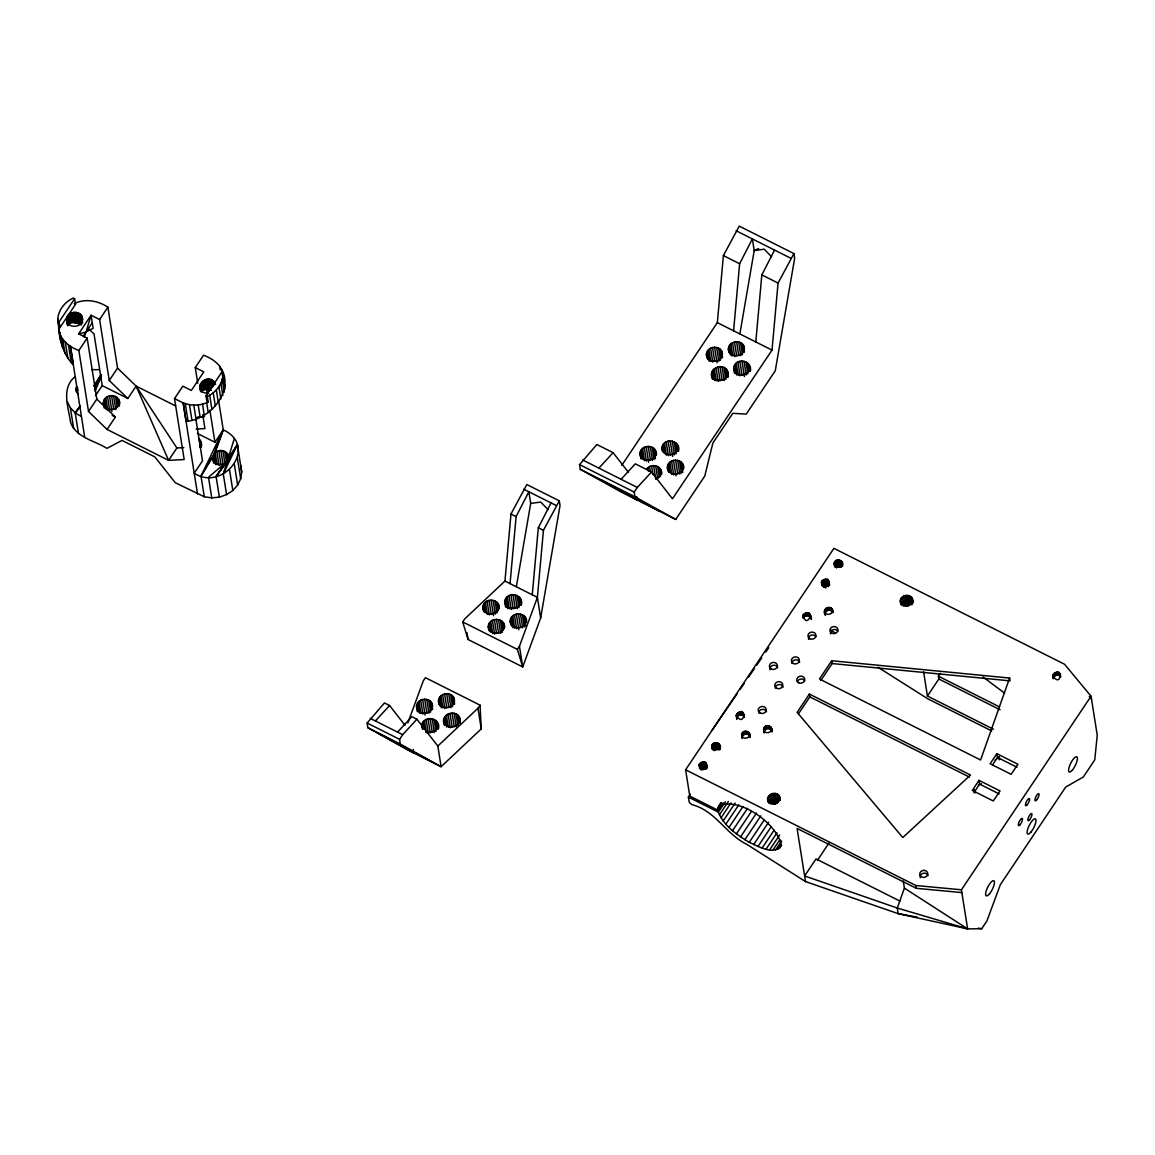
<?xml version="1.0" encoding="UTF-8"?>
<svg xmlns="http://www.w3.org/2000/svg" width="1155" height="1155" viewBox="0 0 1155 1155"><rect width="100%" height="100%" fill="white"/><g stroke="black" fill="none" stroke-linecap="round" stroke-linejoin="round"><path stroke-width="1.5" d="M223.045 373.498L223.767 378.826L222.872 373.195L221.543 372.531L205.994 395.761L207.308 396.425L208.203 402.056C200.465 405.78 191.051 406.141 183.14 402.748L186.114 421.488C220.648 417.908 244.124 370.466 203.554 355.206L195.267 367.608L197.75 383.287M504.937 581.066L510.986 514.004L526.824 484.537L559.294 500.851L560.031 505.544L540.656 618.012L522.724 666.955L468.064 639.48L462.707 621.939L464.786 618.835L504.937 581.066L537.393 597.366L540.656 618.012M510.048 583.636L516.112 516.588L528.846 491.756L530.694 503.436L516.372 586.581M532.267 594.796L538.317 527.748L551.051 502.916M559.294 500.851L543.442 530.318L537.393 597.366L519.447 646.309L517.382 649.413L522.724 666.955L519.447 646.309M621.78 465.364L717.342 322.635L723.405 255.587L739.243 226.12L793.918 253.595L794.654 258.287L775.279 370.755L746.245 414.111L732.79 413.317L712.866 443.072L704.767 476.062L675.733 519.418L621.058 491.943L580.286 469.305L579.55 464.613L596.875 444.516L613.103 452.673L628.522 472.409M733.584 330.792L739.633 263.744L752.367 238.926L754.215 250.606L739.893 333.752M755.789 341.952L761.838 274.904L774.572 250.086M621.087 479.282L635.322 463.834L651.55 471.991L672.455 498.772L772.016 350.109L778.066 283.062L793.918 253.595M690.344 794.106L688.351 797.08L689.318 802.465L691.917 804.66C715.508 810.608 725.86 834.155 746.765 844.319L805.511 881.583L898.186 913.663L967.616 928.88L981.707 928.736L986.89 920.997L1000.36 884.629L1065.704 787.06L1083.332 776.968L1094.738 759.932L1097.25 735.287L1091.056 696.205L1064.52 664.24L833.896 548.336L685.608 769.793L689.766 796.069L718.049 810.276L718.193 807.287L721.067 802.624M183.14 402.748L194.213 473.247C222.958 492.218 259.225 446.48 223.247 429.877L218.786 401.723M75.176 376.602C60.811 388.066 68.506 407.369 70.571 422.355C76.1 437.759 94.638 440.546 106.939 448.371L122.011 440.402L154.842 456.904L175.271 482.718L204.291 496.766L211.769 497.877L219.392 497.141L226.582 494.614L232.819 490.5L237.641 485.071L240.673 478.762L241.713 472.02L240.659 465.364M57.75 318.881C58.587 309.742 65.041 301.715 73.314 298.033L74.642 298.697L75.523 304.328L59.973 327.558L58.66 326.894L57.75 318.881L59.367 329.088M66.615 319.127C67.235 310.089 83.088 310.161 82.554 319.617C81.933 328.67 66.08 328.583 66.615 319.127L67.77 325.869M78.251 393.971L76.259 390.838L76.346 387.17L77.168 392.382M119.124 400.669C121.621 410.747 103.459 413.201 103.358 402.734C103.878 392.714 120.957 393.725 119.672 404.135M208.492 393.364C188.886 392.772 208.03 368.358 215.595 384.384M207.308 396.425C216.259 392.44 223.261 383.215 222.872 373.195M226.582 494.614L223.29 473.969L234.321 438.626M416.536 706.355C416.753 697.288 432.461 696.725 432.519 706.109C432.302 715.19 416.594 715.739 416.536 706.355L417.316 711.668M422.138 727.448C420.001 715.162 441.542 716.158 438.438 728.848M438.496 700.84C438.712 691.773 454.42 691.21 454.478 700.594C454.262 709.661 438.568 710.224 438.496 700.84L439.044 704.305M444.646 725.398C438.106 713.054 460.888 707.481 460.181 721.5M459.632 718.02C461.885 727.058 446.61 730.696 444.098 721.918M498.671 605.177C501.169 615.254 483.007 617.708 482.906 607.256C483.425 597.222 500.49 598.232 499.22 608.642M504.028 624.436C506.54 634.514 488.377 636.968 488.276 626.501C488.796 616.467 505.861 617.492 504.591 627.901M520.631 599.647C523.128 609.739 504.966 612.179 504.865 601.726C505.818 590.638 524.168 593.598 521.41 604.946M526.001 618.907C528.499 628.999 510.337 631.439 510.236 620.986C510.77 610.952 527.835 611.962 526.55 622.386M655.809 451.446C658.321 461.538 640.159 463.978 640.058 453.525C640.577 443.491 657.643 444.502 656.372 454.911M677.783 445.917C680.281 456.008 662.118 458.448 662.017 447.996C662.97 436.922 681.32 439.867 678.548 451.23M683.154 465.176C685.651 475.268 667.489 477.708 667.388 467.255C667.908 457.221 684.987 458.232 683.702 468.656M706.427 354.412C706.643 345.345 722.351 344.782 722.409 354.166C722.193 363.233 706.499 363.796 706.427 354.412L706.976 357.877M712.577 378.97C706.037 366.626 728.819 361.053 728.112 375.057M728.386 348.882C728.617 339.815 744.311 339.252 744.383 348.637C744.152 357.704 728.459 358.267 728.386 348.882L728.949 352.362M727.563 371.592C729.816 380.63 714.541 384.254 712.029 375.49M749.523 366.063C752.021 376.155 733.858 378.595 733.757 368.142C734.71 357.068 753.06 360.014 750.302 371.376M699.006 764.668C704.261 780.13 712.433 753.45 699.006 764.668L699.569 768.162M719.695 745.192C720.937 750.23 711.855 751.457 711.812 746.231C712.548 740.196 722.135 742.665 720.244 748.685M736.24 715.551C746.202 701.691 745.74 729.137 736.24 715.551L736.803 719.276C735.677 714.757 743.315 712.953 744.571 717.327M749.494 733.772C750.736 738.81 741.654 740.037 741.611 734.811C742.405 728.661 752.122 731.404 750.043 737.496L749.104 732.92M742.174 738.536C741.164 734.479 747.487 732.328 749.552 735.735M771.453 728.256C772.709 733.295 763.628 734.522 763.571 729.281C764.379 723.131 774.081 725.874 772.016 731.981L771.078 727.405M764.134 733.021C763.123 728.964 769.447 726.813 771.526 730.22M768.84 803.158C762.675 793.572 781.256 788.721 780.13 800.328L779.091 795.795M779.394 797.672C776.275 792.561 766.761 795.781 768.277 801.888L767.801 798.639M770.63 803.894C766.545 796.979 779.322 793.832 778.398 801.945M802.768 615.528C808.024 630.991 816.195 604.296 802.768 615.528L803.216 618.344C804.284 614.965 809.886 614.705 810.94 618.214L810.492 615.398M821.378 581.932C826.634 597.395 834.805 570.7 821.378 581.932L821.941 585.426M825.507 615.5C820.166 608.324 833.592 603.386 832.899 612.699L832.076 609.032M832.524 611.847C830.618 608.829 825.175 610.1 825.017 613.738L824.569 610.923M842.067 562.456C843.309 567.495 834.228 568.722 834.184 563.481C834.921 557.461 844.507 559.93 842.616 565.95M900.64 601.943L901.492 605.09C894.923 594.435 916.045 591.187 912.508 603.632L912.277 599.012M900.929 603.82C899.052 596.254 912.681 594.421 912.753 602.26M904.683 605.451C897.623 600.167 912.407 595.013 911.035 603.877M910.847 604.282C908.956 601.264 903.499 602.535 903.354 606.173L902.762 602.419M975.167 792.922L974.228 789.529M1052.754 675.906C1062.716 662.046 1062.254 689.492 1052.754 675.906L1053.201 678.721C1053.346 675.083 1058.803 673.813 1060.694 676.83L1060.247 674.015M1009.614 678.043L980.581 759.99L819.458 679.01L831.701 660.732L1009.614 678.043L1010.062 680.858L832.149 663.548L820.844 680.425M84.2 337.043L85.961 332.12L92.256 322.75L91.072 315.243L99.604 319.531L109.263 380.515L127.815 398.475L136.117 386.102L117.55 368.127L107.891 307.143C98.117 300.805 85.08 298.12 74.209 303.664L75.523 304.328M903.253 880.933L904.394 888.137L897.291 908.032L898.186 913.663L917.315 917.128M407.845 722.972L423.308 680.786L425.387 677.682L480.047 705.156L481.245 728.906L441.094 766.689L408.639 750.375L367.868 727.722L367.131 723.03L384.456 702.947L389.582 705.517L405.001 725.253M95.071 391.285L101.062 376.79M94.508 389.48L101.409 375.13M223.29 473.969L237.367 444.718L241.713 472.02M200.176 447.259L201.345 443.708L199.122 438.727L200.494 447.404M777.618 798.596L778.21 802.35L774.803 800.632L770.876 803.317L770.284 799.563M908.682 605.393L912.219 601.755M79.753 313.799L81.514 324.945C78.15 323.27 70.238 320.209 68.463 324.988L67.192 316.946M211.408 390.404C208.636 389.928 202.515 387.892 201.706 391.949L200.436 383.908M94.277 386.261L101.135 374.682L93.815 385.929M219.392 497.141L216.101 476.495L227.521 460.989L237.367 444.718L228.618 457.799M228.358 459.271L237.367 444.718M83.333 336.062L85.961 332.12L78.627 333.824L91.072 315.243L86.091 331.933L93.122 328.309L92.256 322.75M59.973 327.558L59.078 321.927L74.642 298.697M195.267 367.608L203.785 371.881L191.34 390.462L182.822 386.189L174.52 398.576L184.179 459.56L168.587 460.369L107.069 429.443L88.516 411.483L78.858 350.499L87.159 338.112L78.627 333.824M99.604 319.531L107.891 307.143M95.504 395.602L102.203 385.597L94.031 333.983L89.036 329.161M88.516 411.483L96.818 399.096L87.159 338.112M109.263 380.515L117.55 368.127M107.069 429.443L115.37 417.056L96.818 399.096M195.787 419.756L197.635 416.998L204.565 416.652M183.818 447.62L176.888 447.981L168.587 460.369L136.117 386.102L175.56 405.91M197.346 433.414L214.946 442.264L223.247 429.877L215.162 452.644L200.984 476.12L204.291 496.766M400.323 744.037L399.587 739.344L402.691 734.696L416.912 719.247L437.832 746.043L441.094 766.689L400.323 744.037L367.868 727.722M437.832 746.043L477.968 708.26L480.047 705.156M675.733 519.418L634.947 496.766L634.211 492.073L637.315 487.439L651.55 471.991M718.193 807.287L721.182 802.826M717.905 809.337L721.889 803.389M718.049 810.276L723.044 802.841M719.074 805.613C740.369 797.224 776.521 823.428 781.3 844.709C775.265 856.606 757.897 846.167 749.263 842.298C736.977 834.921 723.882 825.926 718.352 812.153L725.326 801.729M719.392 814.881L728.357 801.469M721.009 817.827L730.985 802.927M723.189 820.931L735.158 803.057M809.381 694.068L797.138 712.346L902.791 837.548L970.503 775.034L809.381 694.068L809.828 696.884L798.524 713.747M725.874 824.15L738.839 804.79M729.007 827.428L742.968 806.58M732.559 830.676L747.516 808.341M736.428 833.852L751.385 811.503M740.557 836.884L756.511 813.048M744.86 839.714L760.813 815.892M749.263 842.298L764.22 819.963M753.652 844.565L768.609 822.23M757.983 846.5L770.948 827.139M762.141 848.044L774.11 830.171M766.068 849.17L777.026 832.798M769.663 849.863L779.639 834.978M772.883 850.109L779.856 839.685M775.655 849.892L781.632 840.97M777.921 849.243L780.91 844.767M779.639 848.131L781.632 845.157M993.502 729.238L927.436 696.032L938.842 678.996L938.394 676.18L940.329 673.293M817.437 860.287L829.045 842.948M979.036 780.361L972.293 790.424L993.286 800.978L1000.028 790.915L979.036 780.361L979.628 784.115L973.853 792.734M996.881 753.695L990.138 763.758L1011.145 774.312L1017.887 764.249L996.881 753.695L997.487 757.449L992.665 764.639M899.817 901.03L816.022 858.916L804.616 875.952L897.291 908.032L967.616 928.88L961.422 889.783L1091.056 696.205M711.855 730.595L737.265 693.563M740.312 689.116L744.383 683.197M748.454 677.263L754.547 668.384M756.583 665.41L761.665 658.004M765.736 652.084L768.782 647.637M80.085 405.997L75.219 412.898L78.453 433.529M226.207 462.476L216.101 476.495L224.532 463.631L227.521 460.989M80.33 406.084L75.219 412.898L81.456 416.58L84.705 437.196M80.431 406.04L75.219 412.898L70.383 407.831L67.337 401.738M646.583 469.219C650.814 462.549 662.71 465.812 661.728 474.171M909.519 604.816L910.631 601.38M776.882 802.884L777.994 799.448M598.882 468.122L613.103 452.673M375.361 720.951L389.582 705.517M397.565 732.126L411.786 716.678L416.912 719.247M229.224 460.917C230.928 452.876 221.053 447.173 215.162 452.644L217.082 464.786M657.267 478.719L660.256 476.091L661.18 470.706M981.36 783.696L978.502 784.765M758.59 248.585L754.215 250.606L764.22 249.191L771.54 256.742M907.7 605.754L909.346 605.032M776.709 803.115L773.691 803.866M530.694 503.436L540.684 502.035L548.019 509.572M907.888 605.581L904.784 605.624M995.105 759.99L999.017 757.305L999.422 759.817M768.551 801.281C771.699 806.522 781.141 803.187 779.654 797.08M91.664 369.658L99.229 369.672M209.907 390.477L206.774 390.635L207.337 394.202M196.263 429.039L204.926 428.592L202.717 414.659M69.055 321.942L75.941 322.534M685.608 769.793L915.857 885.51L961.422 889.783M805.511 881.583L797.08 828.409L916.305 888.311L961.87 892.598M978.227 928.115L981.707 928.736M905.635 605.783L901.203 603.213M772.998 803.851L770.226 801.397M425.747 731.693C431.104 734.652 439.304 729.96 437.658 723.535M736.139 230.769L790.8 258.244M723.405 255.587L739.633 263.744M761.838 274.904L778.066 283.062M717.342 322.635L772.016 350.109M582.654 459.964L637.315 487.439M579.55 464.613L634.211 492.073M580.286 469.305L634.947 496.766M938.394 676.18L999.638 706.961M938.842 678.996L1000.086 709.776M523.72 489.186L556.176 505.5M991.755 730.942L927.884 698.847L877.944 667.244M997.487 757.449L1016.978 767.252M510.986 514.004L516.112 516.588M538.317 527.748L543.442 530.318M809.828 696.884L969.334 777.041M979.628 784.115L999.133 793.904M57.764 321.263L59.078 321.927M208.203 402.056L206.889 401.391L205.994 395.761M78.858 350.499C68.751 346.89 58.559 338.516 58.66 326.894M174.52 398.576L183.067 402.864M102.203 385.597L127.815 398.475M112.165 415.439L115.37 417.056M462.707 621.939L517.382 649.413M688.351 797.08L718.352 812.153M370.235 718.381L402.691 734.696M367.131 723.03L399.587 739.344M659.491 511.261L600.73 479.801L637.286 500.101L636.752 496.664M830.662 630.154L835.137 632.868M435.969 764.105L377.209 732.645L413.764 752.945L413.216 749.508M904.394 888.137L967.616 928.88M997.848 757.102L999.667 759.225L999.263 756.727M983.064 677.032L1004.59 693.13M58.66 328.41C59.887 341.635 63.684 355.22 73.371 364.836L70.397 346.081L81.456 416.58M825.06 612.684C827.139 616.091 833.462 613.94 832.452 609.883M1089.295 696.35L1091.504 699.02M136.117 386.102L176.888 447.981M223.565 381.814L225.182 386.362M1059.64 673.293L1060.088 676.108M1058.817 672.744L1059.265 675.56M1057.865 672.412L1058.312 675.227M1056.839 672.297L1057.287 675.112M1055.8 672.441L1056.248 675.256M1054.833 672.802L1055.28 675.617M1053.981 673.379L1054.428 676.195M1053.331 674.13L1053.779 676.946M1052.912 674.982L1053.36 677.797M911.714 597.741L912.017 599.618M923.581 671.719L927.436 696.032M910.79 596.659L911.093 598.535M911.584 603.054L911.873 604.931M909.562 595.836L909.866 597.713M910.256 600.528L910.66 603.026M909.649 599.806L910.241 603.56M908.826 599.257L909.418 603.011M908.133 595.316L908.436 597.193M909.259 602.434L909.736 605.408M907.873 598.911L908.465 602.665M906.588 595.157L906.892 597.034M907.758 602.52L908.292 605.956M906.848 598.81L907.44 602.564M905.809 598.954L906.401 602.708M905.029 595.374L905.332 597.251M906.184 602.621L906.704 605.884M904.827 599.315L905.433 603.069M903.571 595.922L903.874 597.799M904.466 601.553L905.202 606.245M903.99 599.893L904.582 603.646M903.34 600.629L903.932 604.383M902.315 596.789L902.604 598.665M902.921 601.495L903.513 605.249M901.333 597.9L901.636 599.777M900.698 599.185L901.001 601.062M900.467 600.571L900.756 602.448M915.857 885.51L916.305 888.311M841.692 561.604L842.24 565.098M841.071 560.882L841.894 566.138M840.248 560.334L841.36 567.336M839.295 559.987L840.407 566.99M838.27 559.886L839.382 566.888M837.231 560.016L838.342 567.033M836.263 560.392L837.375 567.394M835.412 560.969L836.523 567.971M834.762 561.705L835.599 566.961M834.343 562.572L834.892 566.066M834.184 563.481L834.733 566.99M829.102 581.802L829.651 585.311M828.727 580.965L829.276 584.459M828.106 580.243L828.943 585.484M827.298 579.68L828.395 586.697M831.456 608.31L831.903 611.125M826.33 579.348L827.442 586.35M830.647 607.761L831.095 610.576M825.305 579.247L826.417 586.249M829.694 607.429L830.142 610.23M824.266 579.377L825.652 588.14M828.655 607.313L829.102 610.129M823.298 579.752L824.41 586.754M827.615 607.458L828.063 610.273M822.461 580.33L823.558 587.332M826.648 607.819L827.096 610.634M821.797 581.066L822.634 586.321M825.811 608.396L826.258 611.212M825.161 609.147L825.594 611.962M824.728 609.999L825.175 612.814M831.701 660.732L832.149 663.548M810.983 615.976L811.503 619.224M810.117 614.561L811.055 619.138M809.496 613.825L809.944 616.64M808.688 613.276L809.135 616.091M807.72 612.944L808.168 615.759M806.695 612.843L807.143 615.658M805.656 612.973L806.103 615.788M804.689 613.348L805.136 616.164M803.851 613.926L804.284 616.727M803.187 614.662L803.635 617.477M748.758 364.374L749.869 371.318M747.53 362.93L748.902 371.607M743.387 345.114L744.499 352.058M745.899 361.833L747.834 373.975M742.16 343.67L743.531 352.347M743.993 361.154L746.188 375.043M740.528 342.573L742.463 354.715M741.929 360.938L744.412 376.559M738.623 341.894L740.817 355.783M739.85 361.212L742.059 375.101M736.558 341.678L738.767 355.567M737.915 361.948L740.11 375.837M734.493 341.952L736.688 355.841M736.226 363.103L738.146 375.245M732.544 342.689L734.739 356.577M734.927 364.59L736.572 375M730.855 343.844L732.79 356M734.075 366.308L735.186 373.253M733.757 368.142L734.594 373.354M729.556 345.331L731.202 355.74M728.704 347.049L729.816 353.993M727.78 373.411L728.329 376.891M726.798 369.889L727.895 376.833M725.571 368.445L726.943 377.122M721.427 350.644L722.525 357.588M723.94 367.348L725.86 379.504M720.2 349.185L721.572 357.877M722.034 366.669L724.228 380.558M718.569 348.088L720.489 360.245M719.969 366.467L722.164 380.341M716.663 347.41L718.858 361.298M717.89 366.727L720.099 380.616M714.599 347.207L717.067 362.829M715.941 367.478L718.15 381.352M712.519 347.482L714.728 361.371M714.266 368.618L716.187 380.775M710.585 348.218L712.779 362.107M770.457 726.683L770.905 729.498M769.649 726.134L770.082 728.949M712.953 370.105L714.613 380.529M708.896 349.359L710.816 361.515M768.681 725.788L769.129 728.603M712.115 371.823L713.213 378.768M711.798 373.671L712.621 378.869M767.656 725.687L768.104 728.502M778.167 794.712L778.456 796.589M707.582 350.846L709.242 361.27M766.617 725.816L767.064 728.632M776.94 793.889L777.228 795.766M706.745 352.578L707.842 359.508M765.65 726.192L766.097 729.007M776.997 797.874L777.604 801.628M776.189 797.325L776.781 801.079M764.812 726.769L765.245 729.585M775.496 793.37L775.799 795.246M776.622 800.487L777.098 803.447M775.236 796.979L775.828 800.733M764.148 727.506L764.596 730.321M763.729 728.372L764.177 731.187M773.951 793.211L774.254 795.088M775.12 800.574L775.655 804.01M763.571 729.281L764.018 732.097M774.197 796.878L774.803 800.632M773.171 797.022L773.763 800.776M772.392 793.427L772.681 795.304M773.287 799.058L774.052 803.938M772.19 797.383L772.782 801.137M770.934 793.976L771.222 795.853M772.06 801.166L772.565 804.299M771.352 797.961L771.944 801.714M770.703 798.697L771.295 802.451M769.663 794.842L769.952 796.719M770.125 800.487L770.515 802.985M768.681 795.968L768.97 797.845M768.046 797.253L768.349 799.13M748.498 732.198L748.945 735.013M747.675 731.649L748.122 734.465M743.748 713.66L744.181 716.475M746.722 731.317L747.169 734.132M743.127 712.938L743.575 715.754M745.697 731.202L746.144 734.017M742.304 712.39L742.752 715.205M744.657 731.346L745.105 734.161M741.351 712.058L741.799 714.873M743.69 731.707L744.138 734.522M740.326 711.956L740.774 714.772M742.838 732.284L743.286 735.1M739.287 712.086L739.734 714.902M742.189 733.035L742.636 735.851M738.319 712.462L738.767 715.277M741.77 733.887L742.217 736.702M741.611 734.811L742.059 737.626M737.468 713.025L737.915 715.84M736.818 713.776L737.265 716.591M736.399 714.627L736.847 717.443M682.388 463.487L683.211 468.699M681.161 462.043L682.807 472.453M677.018 444.227L678.115 451.172M679.53 460.932L681.45 473.088M675.791 442.784L677.162 451.461M677.624 460.268L679.819 474.142M674.159 441.686L676.079 453.828M675.56 460.051L677.754 473.94M672.253 441.008L674.448 454.897M719.32 744.34L720.143 749.595M718.699 743.618L719.522 748.873M673.481 460.325L675.964 475.947M670.189 440.791L672.658 456.413M717.876 743.069L718.988 750.071M716.923 742.723L718.035 749.739M671.546 461.062L673.74 474.95M668.11 441.066L670.319 454.955M715.898 742.622L717.01 749.624M714.858 742.752L715.97 749.768M669.857 462.217L671.777 474.359M666.175 441.802L668.37 455.691M713.891 743.127L715.003 750.129M668.543 463.704L669.929 472.381M713.039 743.705L714.151 750.707M712.39 744.441L713.227 749.696M664.486 442.957L666.406 455.113M667.706 465.422L668.803 472.366M711.971 745.307L712.534 748.815M667.388 467.255L667.937 470.735M711.812 746.231L712.361 749.725M663.187 444.444L664.558 453.121M662.335 446.162L663.158 451.374M662.017 447.996L662.566 451.475M660.429 469.002L661.252 474.214M706.73 764.538L707.279 768.046M706.355 763.7L706.903 767.194M659.202 467.558L660.573 476.235M705.734 762.979L706.571 768.234M704.925 762.43L706.023 769.432M655.058 449.743L655.881 454.955M657.57 466.461L659.216 476.871M703.958 762.083L705.07 769.086M653.831 448.299L655.477 458.723M702.933 761.982L704.045 768.985M655.665 465.783L657.585 477.939M652.2 447.202L654.12 459.358M701.894 762.112L703.005 769.129M700.926 762.488L702.038 769.49M653.6 465.566L655.795 479.455M650.294 446.523L652.488 460.412M700.089 763.065L701.186 770.067M699.425 763.802L700.262 769.057M651.521 465.84L652.893 474.532M648.229 446.321L650.424 460.195M649.572 466.577L650.395 471.789M646.15 446.595L648.634 462.217M647.897 467.732L648.446 471.211M644.201 447.332L646.41 461.206M642.527 448.472L644.447 460.628M641.213 449.959L642.599 458.636M640.375 451.677L641.473 458.622M640.058 453.525L640.837 458.824M525.236 617.218L526.059 622.415M524.009 615.774L525.655 626.183M519.865 597.958L520.977 604.902M522.378 614.662L524.298 626.819M518.638 596.514L520.01 605.191M520.472 613.984L522.666 627.872M517.007 595.417L518.942 607.559M518.407 613.781L520.602 627.67M515.101 594.738L517.296 608.613M516.328 614.056L518.812 629.677M513.037 594.522L515.231 608.411M514.394 614.792L516.588 628.681M510.958 594.796L513.167 608.685M512.705 615.947L514.625 628.089M509.023 595.532L511.217 609.421M511.405 617.434L513.051 627.844M507.334 596.687L509.254 608.829M510.553 619.152L511.651 626.097M510.236 620.986L510.784 624.451M506.034 598.175L507.68 608.584M505.183 599.893L506.294 606.837M504.865 601.726L505.645 607.025M503.277 622.733L504.1 627.945M502.05 621.289L503.421 629.966M497.906 603.473L498.729 608.685M500.418 620.192L502.338 632.334M496.679 602.029L498.05 610.706M498.512 619.513L500.707 633.402M495.047 600.932L496.968 613.088M496.448 619.297L498.642 633.185M493.142 600.254L495.336 614.142M494.369 619.571L496.563 633.46M491.077 600.037L493.546 615.673M492.42 620.307L494.629 634.196M488.998 600.311L491.207 614.2M490.745 621.462L492.665 633.619M487.049 601.048L489.258 614.936M489.431 622.949L490.817 631.626M485.374 602.203L487.295 614.359M488.594 624.667L489.691 631.612M488.276 626.501L488.825 629.98M484.06 603.69L485.447 612.367M483.223 605.408L484.32 612.352M482.906 607.256L483.454 610.721M466.967 632.608L468.064 639.48M477.968 708.26L481.245 728.906M459.849 719.854L460.397 723.319M458.867 716.331L459.964 723.275M457.64 714.873L459.011 723.564M453.496 697.071L454.594 704.016M456.008 713.776L457.929 725.932M452.269 695.628L453.641 704.305M454.103 713.097L456.297 726.986M450.638 694.516L452.558 706.672M452.038 712.895L454.233 726.784M448.732 693.837L450.926 707.726M449.959 713.169L452.168 727.058M446.667 693.635L448.862 707.524M448.01 713.906L450.219 727.794M444.588 693.91L446.797 707.798M446.335 715.046L448.256 727.202M442.654 694.646L444.848 708.535M445.022 716.533L446.682 726.957M440.965 695.801L442.885 707.943M444.184 718.266L445.281 725.21M443.867 720.099L444.689 725.311M439.651 697.288L441.311 707.697M438.813 699.006L439.911 705.95M436.908 721.846L438.005 728.791M435.666 720.402L437.052 729.079M431.537 702.587L432.634 709.531M434.049 719.305L435.969 731.447M430.31 701.143L431.681 709.82M432.143 718.627L434.338 732.515M428.678 700.046L430.598 712.187M430.079 718.41L432.273 732.299M426.773 699.367L428.967 713.256M424.708 699.15L426.902 713.039M428 718.684L430.194 732.573M426.051 719.421L428.26 733.31M422.629 699.425L425.098 715.046M424.376 720.576L426.296 732.732M420.68 700.161L422.889 714.05M423.062 722.063L424.159 729.007M419.005 701.316L420.925 713.472M422.225 723.781L423.048 728.993M421.907 725.614L422.456 729.094M417.691 702.803L419.352 713.213M416.854 704.521L417.951 711.466M237.381 458.116L240.673 478.762M222.886 375.563L225.037 389.177M221.673 369.845L222.756 376.689M222.208 379.432L224.243 392.252M219.667 366.467L220.215 369.903M234.35 464.426L237.641 485.071M220.865 383.171L222.828 395.515M218.901 386.723L220.822 398.894M227.694 453.915L228.791 460.859M229.527 469.854L232.819 490.5M226.452 452.471L228.113 462.881M216.332 389.957L218.281 402.301M213.892 381.511L214.382 384.658M224.835 451.374L226.755 463.516M212.996 380.76L213.747 385.539M211.971 380.139L212.996 386.55M222.915 450.695L225.124 464.57M213.242 392.83L215.263 405.65M210.86 379.677L212.116 387.647M209.661 379.389L211.163 388.831M220.865 450.479L223.059 464.368M208.42 379.259L210.138 390.058M218.786 450.753L220.98 464.642M207.164 379.302L208.824 389.798M209.69 395.255L211.856 408.856M205.936 379.533L207.525 389.639M216.837 451.49L219.031 465.378M209.878 410.227L214.946 442.264M204.738 379.923L206.269 389.567M203.626 380.471L205.07 389.625M206.687 402.792L208.117 411.859M202.616 381.15L203.973 389.769M215.494 464.541L213.848 454.132L223.247 429.877L200.984 476.12L213.011 455.85L214.108 462.794M201.735 381.973L203.006 390.015M200.999 382.897L202.183 390.404M213.516 462.895L212.693 457.683C212.621 463.473 219.912 466.288 224.532 463.631L208.478 477.232L211.769 497.877M200.046 384.99L200.869 390.145M199.858 386.088L200.595 391.66M202.515 404.163L204.161 414.558M198.184 404.929L200.075 416.897M201.114 441.874L201.663 445.339M200.364 440.185L201.461 447.115M193.795 405.102L195.96 418.817M195.729 418.124L202.5 460.845L194.213 473.247L197.505 493.892M189.449 404.654L191.932 420.29M185.276 403.615L188.063 421.257M118.359 398.966L119.456 405.91M117.131 397.522L118.503 406.199M115.5 396.425L117.146 406.834M113.594 395.746L115.789 409.635M111.53 395.53L113.724 409.419M109.451 395.804L111.934 411.425M107.516 396.54L109.711 410.429M105.827 397.695L107.747 409.852M104.513 399.182L106.173 409.606M103.676 400.901L104.773 407.845M103.358 402.734L104.181 407.946M81.962 316.383L82.51 319.877M81.384 315.416L82.597 323.126M80.648 314.55L81.889 322.418M78.728 313.178L80.504 324.382M77.616 312.716L79.377 323.876M76.418 312.428L78.165 323.443M75.176 312.298L76.894 323.097M73.92 312.341L75.58 322.837M72.693 312.572L74.281 322.664M71.495 312.947L73.025 322.606M70.383 313.496L71.827 322.649M69.372 314.189L70.729 322.808M68.477 315.012L69.762 323.053M67.755 315.936L68.939 323.443M66.802 318.015L67.9 324.916M77.457 387.185L78.006 390.65M66.615 320.238L67.351 324.699M76.028 389.004L76.577 392.483M68.463 344.912L71.249 362.555M65.344 342.284L67.813 357.92M62.745 339.238L64.925 352.968M60.739 335.86L62.63 347.828M59.367 332.221L61.013 342.616M70.383 407.831L73.631 428.447M228.445 455.604L228.676 457.438M59.901 332.496L60.089 337.462M830.503 633.907A4.014 3.523 -9 0 1 837.895 631.106M808.543 639.422A4.014 3.523 -9 0 1 815.935 636.622M769.981 669.727A4.014 3.523 -9 0 1 772.926 665.352A4.014 3.523 -9 0 1 777.748 667.778M758.647 712.852A4.014 3.523 -9 0 1 766.53 711.812M775.236 688.062A4.014 3.523 -9 0 1 783.119 687.037M797.369 681.623A4.014 3.523 -9 0 1 804.703 680.656M791.839 663.288A4.014 3.523 -9 0 1 799.708 662.248M920.275 877.67A4.014 3.523 -9 0 1 923.22 873.296L924.245 873.166A4.014 3.523 -9 0 1 928.043 875.721M923.74 870.336L922.773 870.495A4.014 3.523 -9 0 0 923.639 877.439L924.664 877.309A4.014 3.523 -9 0 0 923.812 870.35L923.812 870.35M809.9 638.729A4.014 3.523 -9 0 0 815.979 635.568A4.014 3.523 -9 0 0 810.059 632.594A4.014 3.523 -9 0 0 809.9 638.729M831.86 633.214A4.014 3.523 -9 0 0 837.938 630.053A4.014 3.523 -9 0 0 832.019 627.078A4.014 3.523 -9 0 0 831.86 633.214M771.352 669.034A4.014 3.523 -9 0 0 777.416 665.872A4.014 3.523 -9 0 0 771.497 662.898A4.014 3.523 -9 0 0 771.352 669.034M760.12 713.068A4.014 3.523 -9 0 0 766.198 709.906A4.014 3.523 -9 0 0 760.279 706.932A4.014 3.523 -9 0 0 760.12 713.068M776.723 688.293A4.014 3.523 -9 0 0 782.787 685.132A4.014 3.523 -9 0 0 776.867 682.157A4.014 3.523 -9 0 0 776.723 688.293M798.683 682.764A4.014 3.523 -9 0 0 804.746 679.602A4.014 3.523 -9 0 0 798.827 676.642A4.014 3.523 -9 0 0 798.683 682.764M793.312 663.504A4.014 3.523 -9 0 0 799.375 660.357A4.014 3.523 -9 0 0 793.456 657.383A4.014 3.523 -9 0 0 793.312 663.504M1031.011 832.019A8.518 2.555 -63.3 0 0 1035.631 819.068A8.518 2.555 -63.3 0 0 1027.979 828.294A8.518 2.555 -63.3 0 0 1031.011 832.019M989.503 893.826A8.518 2.555 -63.3 0 0 994.137 880.89A8.518 2.555 -63.3 0 0 986.471 890.115A8.518 2.555 -63.3 0 0 989.503 893.826M1020.154 824.612A4.014 1.198 -63.3 0 0 1022.334 818.52A4.014 1.198 -63.3 0 0 1018.724 822.865A4.014 1.198 -63.3 0 0 1020.154 824.612M1029.639 819.704A3.97 1.184 -63.3 0 0 1031.79 813.669A3.97 1.184 -63.3 0 0 1028.224 817.971A3.97 1.184 -63.3 0 0 1029.639 819.704M1036.742 799.809A3.97 1.184 -63.3 0 0 1038.908 793.774A3.97 1.184 -63.3 0 0 1035.328 798.076A3.97 1.184 -63.3 0 0 1036.742 799.809M1027.257 804.703A3.97 1.184 -63.3 0 0 1029.423 798.654A3.97 1.184 -63.3 0 0 1025.842 802.956A3.97 1.184 -63.3 0 0 1027.257 804.703M1072.475 769.937A8.518 2.555 -63.3 0 0 1077.095 757.001A8.518 2.555 -63.3 0 0 1069.443 766.227A8.518 2.555 -63.3 0 0 1072.475 769.937"/></g></svg>
